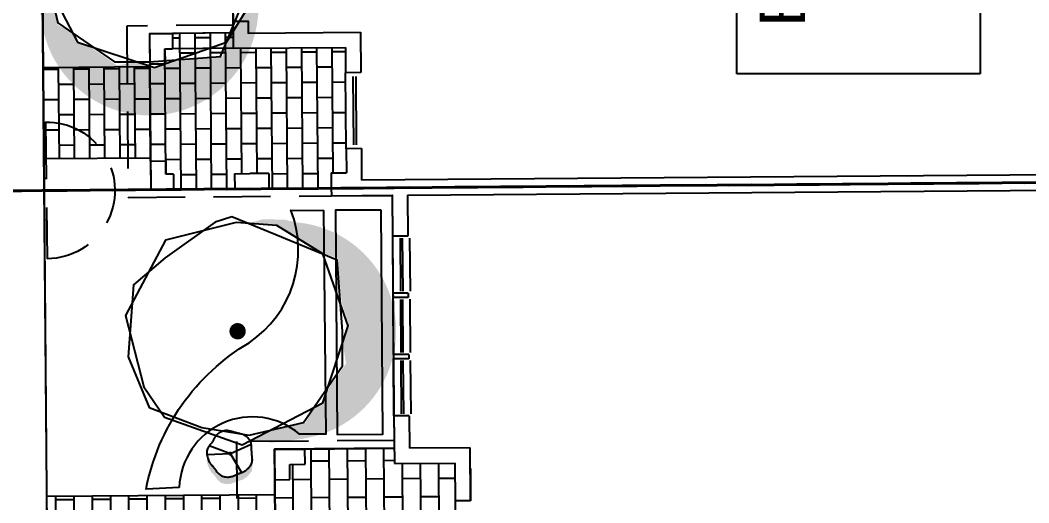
# Model space of a CAD drawing. Header units: feet. Extents: x 919634 to 928945, y 707022 to 708026.
# Drawn here: x 920855.36 to 920899.59, y 707363.18 to 707384.35 of the extents above; entities that cross this region are included whole.
import ezdxf

# ---------------------------------------------------------------- set-up
doc = ezdxf.new("R2010")
doc.units = ezdxf.units.FT
doc.header["$LTSCALE"] = 20
doc.header["$MEASUREMENT"] = 0
for name, pattern in [('HIDDEN2', [0.1875, 0.125, -0.0625]), ('Site Plan$0$HIDDEN2', [0.1875, 0.125, -0.0625]), ('Site Plan$0$PHANTOM2', [1.25, 0.625, -0.125, 0.125, -0.125, 0.125, -0.125])]:
    doc.linetypes.add(name, pattern=pattern)
for name, color, linetype in [('-u-site-utility clear zone', 252, 'HIDDEN2'), ('-u-site-xref', 7, 'Continuous'), ('LP-ANNO-LABL-SHRB', 2, 'Continuous'), ('Site Plan$0$-u-site-bldg ID', 7, 'Continuous'), ('Site Plan$0$-u-site-bldg_interior', 252, 'Continuous'), ('Site Plan$0$SP-BLDG-ROOF ABOVE', 4, 'Site Plan$0$HIDDEN2'), ('Site Plan$0$SP-LOT PAVERS', 254, 'Continuous'), ('x-Villa6-LP Block$0$L-002', 253, 'Continuous'), ('x-Villa6-LP Block$0$LK-SHRB-013M', 253, 'Continuous'), ('x-Villa6-LP Block$0$LK-SHRB-035M', 253, 'Continuous'), ('x-Villa6-LP Block$0$LK-SHRB-TRNK', 253, 'Continuous'), ('x-Villa6-LP Block$0$LK-TREE-025M', 253, 'Continuous'), ('x-Villa6-LP Block$0$LK-TREE-050M', 253, 'Continuous'), ('x-Villa6-LP Block$0$LK-TREE-TRNK', 253, 'Continuous'), ('x-Villa6-LP Block$0$LP-SHAR-BRDR-CONT', 253, 'Continuous'), ('x-Villa6-LP Block$0$LP-SHRB', 253, 'Continuous'), ('x-Villa6-LP Block$0$LP-TREE', 253, 'Continuous')]:
    doc.layers.add(name, color=color, linetype=linetype)
for name, color, linetype, lineweight in [('Site Plan$0$SP-LOT LINES', 252, 'Site Plan$0$PHANTOM2', 40), ('Site Plan$0$SP-SIDEWALK', 2, 'Continuous', 25), ('SP-BUILDING-FOOTPRINT', 1, 'Continuous', 25)]:
    doc.layers.add(name, color=color, linetype=linetype, lineweight=lineweight)
for name, color, linetype, plot in [('x-Villa6-LP Block$0$LK-SHRB-SHAD', 253, 'Continuous', False), ('x-Villa6-LP Block$0$LK-TREE-SHAD', 253, 'Continuous', False), ('x-Villa6-LP Block$0$LK-TREE-SHAD-SM30', 253, 'Continuous', False), ('x-Villa6-LP Block$0$LK-TREE-SHAD-SM40', 253, 'Continuous', False), ('x-Villa6-LP Block$0$LK-TREE-SHAD-SM50', 253, 'Continuous', False)]:
    doc.layers.add(name, color=color, linetype=linetype, plot=plot)
doc.layers.get('-u-site-xref').off()
doc.styles.add('Site Plan$0$ARIAL', font='arial.ttf')

# ---------------------------------------------------------------- blocks, each defined once
blk = doc.blocks.new('Site Plan')
at = {"layer": 'Site Plan$0$SP-LOT PAVERS'}
h = blk.add_hatch(dxfattribs=at)
h.set_pattern_fill('AR-B816', color=256, scale=0.0833333333333333, angle=-89.53966590304401)
h.set_pattern_definition([(270.4603340969559, (920855.6685341644, 707470.1973490601), (0.666645149879064, 0.005356172809490859), []), (0.4603340969559802, (920855.6685341644, 707470.1973490601), (0.6612889770695727, 0.6720013226885543), [0.6666666666666664, -0.6666666666666664])])
h.paths.add_polyline_path([(920861.073722185, 707378.3011087069), (920861.0747618304, 707378.1717113468), (920861.7414069803, 707378.177067519), (920861.7461154577, 707377.5910364776), (920862.0794380326, 707377.5937145643), (920862.0847904116, 707376.9275415841), (920864.7624411655, 707376.9490552188), (920864.7570887863, 707377.6152281987), (920866.2570403741, 707377.6272795285), (920866.2623965597, 707376.9606327759), (920869.0011961679, 707376.9836861342), (920868.9958482345, 707377.6492844563), (920869.6624934544, 707377.6546406455), (920869.6183050743, 707383.154460478), (920864.7017810054, 707383.1149585744), (920864.6963322574, 707383.7931259262), (920862.0298934564, 707383.760179428), (920862.0352496292, 707383.0935342783), (920861.7019270543, 707383.0908561919), (920861.7071906518, 707382.435733244), (920861.0405455019, 707382.4303770711), (920861.0415851473, 707382.3009797106), (920856.3750318447, 707382.2645528675), (920856.4071688824, 707378.2646818638)])
h = blk.add_hatch(dxfattribs=at)
h.set_pattern_fill('AR-B816', color=256, scale=0.09999999999999999, angle=-89.53966590304401)
h.set_pattern_definition([(270.4603340969559, (920857.9358611706, 707436.936588994), (0.7999741798548768, 0.00642740737138903), []), (0.4603340969559802, (920857.9358611706, 707436.936588994), (0.7935467724834878, 0.8064015872262653), [0.7999999999999999, -0.7999999999999999])])
h.paths.add_polyline_path([(920866.5580111161, 707359.5317252126), (920866.5626341568, 707358.9563279039), (920874.4790448609, 707359.0199324328), (920874.4315954243, 707364.9256300072), (920871.7650148249, 707364.9042053159), (920871.7596478038, 707365.572205374), (920867.8431188434, 707365.5393834001), (920867.8484750161, 707364.8727382503), (920867.1818298664, 707364.8673820775), (920867.1871745479, 707364.2021671811), (920866.5205408892, 707364.195380755), (920866.5258740792, 707363.5315961117), (920856.5262094502, 707363.4512536216), (920856.5583464868, 707359.4513827224)])
at = {"layer": 'Site Plan$0$-u-site-bldg_interior'}
for p, q in [((920864.6923287567, 707384.2914134857, -2.041946270755425e-05), (920864.6503139796, 707389.5206972295, -2.041946273388212e-05)), ((920864.6963322574, 707383.7931259262, -2.041946270504553e-05), (920862.0298934563, 707383.7601794285, -2.041946270498215e-05)), ((920870.2795940433, 707383.8264618006, -2.041946270499876e-05), (920870.2938693328, 707382.0497169427, -2.041946269605338e-05)), ((920861.0299257315, 707383.7521451692, -2.041946270498013e-05), (920862.0298934563, 707383.7601794285, -2.041946270498215e-05)), ((920861.0299257315, 707383.7521451692, -2.041946270498013e-05), (920861.0405455017, 707382.4303770715, -2.041946269832543e-05)), ((920862.0298934563, 707383.7601794285, -2.041946270498215e-05), (920862.0352496292, 707383.0935342785, -2.041946270162579e-05)), ((920861.7019270541, 707383.090856192, -2.041946270162512e-05), (920862.0352496292, 707383.0935342785, -2.041946270162579e-05)), ((920861.7019270541, 707383.090856192, -2.041946270162512e-05), (920861.7071906516, 707382.4357332443, -2.041946269832677e-05)), ((920864.7017810055, 707383.1149585743, -2.041946270163116e-05), (920862.0352496292, 707383.0935342785, -2.041946270162579e-05)), ((920869.6183050937, 707383.1544604781, -2.041946270164106e-05), (920869.6272241907, 707382.04436077, -2.041946269605204e-05)), ((920861.0405455017, 707382.4303770715, -2.041946269832543e-05), (920861.7071906516, 707382.4357332443, -2.041946269832677e-05)), ((920861.0405455017, 707382.4303770715, -2.041946269832543e-05), (920861.0747618304, 707378.1717113468, -2.041946267688434e-05)), ((920870.2938693423, 707382.0497169428, -2.041946269605338e-05), (920869.6272241923, 707382.04436077, -2.041946269605204e-05)), ((920869.6540050564, 707378.7111350206, -2.041946267927025e-05), (920869.6272241923, 707382.04436077, -2.041946269605204e-05)), ((920869.9859885881, 707378.8804743945, -2.041946268011002e-05), (920869.9618858105, 707381.880377569, -2.041946269521362e-05)), ((920870.1109845537, 707378.8814786769, -2.041946268011027e-05), (920870.0868817761, 707381.8813818514, -2.041946269521387e-05)), ((920870.3206502063, 707378.7164911934, -2.04194626792716e-05), (920869.6540050564, 707378.7111350206, -2.041946267927025e-05)), ((920869.6540050549, 707378.7111350206, -2.041946267927025e-05), (920869.6624934542, 707377.6546406457, -2.041946267395113e-05)), ((920870.3206502063, 707378.7164911934, -2.04194626792716e-05), (920870.3318167377, 707377.3266715979, -2.041946267227428e-05)), ((920861.0747618304, 707378.1717113468, -2.041946267688434e-05), (920861.7414069803, 707378.1770675196, -2.041946267688568e-05)), ((920861.0747618304, 707378.1717113468, -2.041946267688434e-05), (920861.0848264805, 707376.9190351553, -2.041946267057749e-05)), ((920861.7414069803, 707378.1770675196, -2.041946267688568e-05), (920861.7461154575, 707377.5910364779, -2.041946267393519e-05)), ((920862.0794380326, 707377.5937145643, -2.041946267393586e-05), (920861.7461154575, 707377.5910364779, -2.041946267393519e-05)), ((920862.0794380326, 707377.5937145643, -2.041946267393586e-05), (920862.0847942054, 707376.9270694145, -2.04194626705795e-05)), ((920864.7570887861, 707377.6152281989, -2.041946267394125e-05), (920865.4237339359, 707377.6205843717, -2.041946267394259e-05)), ((920864.7570887861, 707377.6152281989, -2.041946267394125e-05), (920864.7624449589, 707376.9485830491, -2.041946267058489e-05)), ((920866.2570403734, 707377.6272795878, -2.041946267394427e-05), (920865.4237339359, 707377.6205843717, -2.041946267394259e-05)), ((920866.2570403734, 707377.6272795878, -2.041946267394427e-05), (920866.2623965462, 707376.960634438, -2.041946267058791e-05)), ((920868.9958482342, 707377.6492844565, -2.041946267394978e-05), (920869.6624934621, 707377.6546406457, -2.041946267395113e-05)), ((920868.9958482342, 707377.6492844565, -2.041946267394978e-05), (920869.001204591, 707376.9826377798, -2.041946267059342e-05)), ((920908.7472436406, 707377.6353210572, -2.041946267235162e-05), (920870.3318167579, 707377.3266715981, -2.041946267227428e-05)), ((920862.0847942054, 707376.9270694145, -2.04194626705795e-05), (920861.0848264805, 707376.9190351553, -2.041946267057749e-05)), ((920864.7624449589, 707376.9485830491, -2.041946267058489e-05), (920862.0847942054, 707376.9270694145, -2.04194626705795e-05)), ((920866.2623965462, 707376.960634438, -2.041946267058791e-05), (920864.7624449589, 707376.9485830491, -2.041946267058489e-05)), ((920869.001204591, 707376.9826377798, -2.041946267059342e-05), (920866.2623965595, 707376.9606327759, -2.041946267058791e-05)), ((920869.001204599, 707376.9826367786, -2.041946267059342e-05), (920869.0039006809, 707376.6470744404, -2.041946266890396e-05)), ((920872.3371708804, 707376.6699602926, -2.041946266889106e-05), (920910.7525797372, 707376.978609607, -2.04194626689684e-05)), ((920869.0039006729, 707376.6470754414, -2.041946266890396e-05), (920871.6705257033, 707376.6646041196, -2.041946266888972e-05)), ((920871.6705257033, 707376.6646041196, -2.041946266888972e-05), (920871.6849256755, 707374.8723408844, -2.041946265986621e-05)), ((920872.3371708804, 707376.6699602926, -2.041946266889106e-05), (920872.3515708254, 707374.8776970572, -2.041946265986756e-05)), ((920872.3515708254, 707374.8776970572, -2.041946265986756e-05), (920871.6849256755, 707374.8723408844, -2.041946265986621e-05)), ((920871.6849256755, 707374.8723408844, -2.041946265986621e-05), (920871.7050113236, 707372.3724215723, -2.041946264727988e-05)), ((920872.0224821905, 707374.7917169655, -2.041946265944735e-05), (920872.0412287953, 707372.4584589408, -2.04194626477001e-05)), ((920872.115057853, 707374.7924607664, -2.041946265944753e-05), (920872.133804458, 707372.4592027417, -2.041946264770028e-05)), ((920872.4355709908, 707374.7950359351, -2.041946265944818e-05), (920872.4543175956, 707372.4617779105, -2.041946264770093e-05)), ((920872.3716564444, 707372.3777777449, -2.041946264728122e-05), (920871.7050113236, 707372.3724215723, -2.041946264727988e-05)), ((920871.7050113236, 707372.3724215723, -2.041946264727988e-05), (920871.7065177471, 707372.184927624, -2.04194626463359e-05)), ((920872.3716564444, 707372.3777777449, -2.041946264728122e-05), (920872.3731628681, 707372.1902837965, -2.041946264633724e-05)), ((920872.3731628681, 707372.1902837965, -2.041946264633724e-05), (920871.7065177471, 707372.184927624, -2.04194626463359e-05)), ((920871.7266033952, 707369.6850083119, -2.041946263374956e-05), (920871.7065177471, 707372.184927624, -2.04194626463359e-05)), ((920872.0628208669, 707369.7710456804, -2.041946263416979e-05), (920872.0440742621, 707372.104303705, -2.041946264591703e-05)), ((920872.1553965296, 707369.7717894813, -2.041946263416997e-05), (920872.1366499247, 707372.1050475059, -2.041946264591722e-05)), ((920872.4759096672, 707369.77436465, -2.041946263417062e-05), (920872.4571630624, 707372.1076226747, -2.041946264591787e-05)), ((920872.3932485451, 707369.6903644847, -2.04194626337509e-05), (920871.7266033952, 707369.6850083119, -2.041946263374956e-05)), ((920871.7266033952, 707369.6850083119, -2.041946263374956e-05), (920871.7281098189, 707369.4975143635, -2.041946263280558e-05)), ((920872.3932485161, 707369.6903644844, -2.04194626337509e-05), (920872.3947549397, 707369.5028705361, -2.041946263280693e-05)), ((920872.3947549397, 707369.5028705361, -2.041946263280693e-05), (920871.7281098189, 707369.4975143635, -2.041946263280558e-05)), ((920871.7481954668, 707366.9975950514, -2.041946262021925e-05), (920871.7281098189, 707369.4975143635, -2.041946263280558e-05)), ((920872.0844129386, 707367.0836324199, -2.041946262063947e-05), (920872.0656663338, 707369.4168904446, -2.041946263238672e-05)), ((920872.1769886012, 707367.0843762208, -2.041946262063966e-05), (920872.1582419963, 707369.4176342455, -2.041946263238691e-05)), ((920872.4975017388, 707367.0869513896, -2.04194626206403e-05), (920872.478755134, 707369.4202094142, -2.041946263238755e-05)), ((920872.4148406168, 707367.0029512242, -2.041946262022059e-05), (920871.7481954668, 707366.9975950514, -2.041946262021925e-05)), ((920871.7481954668, 707366.9975950514, -2.041946262021925e-05), (920871.7650148713, 707364.9042053161, -2.041946260967966e-05)), ((920872.4148406168, 707367.0029512242, -2.041946262022059e-05), (920872.426303792, 707365.5762070845, -2.041946261303736e-05)), ((920866.5098285438, 707365.5286710544, -2.041946261302545e-05), (920867.8431188435, 707365.5393834001, -2.041946261302814e-05)), ((920866.5205408894, 707364.1953807547, -2.041946260631274e-05), (920866.5098285438, 707365.5286710544, -2.041946261302545e-05)), ((920867.8431188435, 707365.5393834001, -2.041946261302814e-05), (920871.7596586486, 707365.5708509117, -2.041946261303602e-05)), ((920867.8484750163, 707364.8727382502, -2.041946260967178e-05), (920867.8431188435, 707365.5393834001, -2.041946261302814e-05)), ((920875.0928843981, 707365.5976317758, -2.041946261304273e-05), (920872.426303792, 707365.5762070845, -2.041946261303736e-05)), ((920875.11160802, 707363.2672342584, -2.041946260130988e-05), (920875.0928843981, 707365.5976317758, -2.041946261304273e-05)), ((920867.1818298665, 707364.8673820774, -2.041946260967044e-05), (920867.8484750163, 707364.8727382502, -2.041946260967178e-05)), ((920867.1871860393, 707364.2007369275, -2.041946260631408e-05), (920867.1818298665, 707364.8673820774, -2.041946260967044e-05)), ((920871.765014825, 707364.9042053157, -2.041946260967966e-05), (920874.4315954244, 707364.925630007, -2.041946260968503e-05)), ((920874.4449628701, 707363.2618780856, -2.041946260130854e-05), (920874.4315954244, 707364.925630007, -2.041946260968503e-05)), ((920875.1002255054, 707364.6839357768, -2.041946260844255e-05), (920875.11160802, 707363.2672342584, -2.041946260130988e-05)), ((920866.5205408894, 707364.1953807547, -2.041946260631274e-05), (920867.1871860393, 707364.2007369275, -2.041946260631408e-05)), ((920866.5205408894, 707364.1953807547, -2.041946260631274e-05), (920866.5626341566, 707358.956327904, -2.041946257993569e-05)), ((920875.11160802, 707363.2672342584, -2.041946260130988e-05), (920874.4449628701, 707363.2618780856, -2.041946260130854e-05)), ((920874.4717437342, 707359.9286523361, -2.041946258452676e-05), (920874.4449628701, 707363.2618780856, -2.041946260130854e-05))]:
    blk.add_line(p, q, dxfattribs=at)
for points, elevation in [([(920864.6963322574, 707383.7931259262), (920864.6922361813, 707384.3029356876), (920865.3548616503, 707384.3082595642), (920865.3590503016, 707383.7869276009), (920870.2795940293, 707383.8264618006)], -2.041946270499876e-05), ([(920864.6928715897, 707384.223850885), (920864.7017810055, 707383.1149585743), (920869.6183050742, 707383.154460478)], -2.041946270164106e-05)]:
    blk.add_lwpolyline(points, dxfattribs=dict(at, elevation=elevation))
at = {"layer": 'Site Plan$0$SP-BLDG-ROOF ABOVE'}
for points, elevation in [([(920864.6936191123, 707384.1308120025), (920860.0271522863, 707384.0933191882), (920860.0875548462, 707376.5754374753), (920869.0039006729, 707376.6470754414)], -2.041946266890396e-05), ([(920871.7568529282, 707365.92005919), (920864.8404076175, 707365.864488882), (920864.9376038712, 707353.7671549387)], -2.041946255387383e-05)]:
    blk.add_lwpolyline(points, dxfattribs=dict(at, elevation=elevation))
at = {"layer": 'Site Plan$0$SP-LOT LINES', "ltscale": 0.4}
for p, q in [((920833.41825745, 707376.6906092629, -1.978395233539381e-05), (920923.4161477512, 707377.4136989801, -1.937575433532073e-05)), ((920923.4161671387, 707377.4136979263, -1.937575433532072e-05), (920833.4182768376, 707376.690608209, -1.97839523353938e-05))]:
    blk.add_line(p, q, dxfattribs=at)
at = {"layer": 'Site Plan$0$SP-SIDEWALK'}
for p, q in [((920856.7803430827, 707332.1863924303), (920855.646362486, 707469.5548755)), ((920861.0420422581, 707382.300983279, -2.041946269767395e-05), (920856.3793289091, 707382.2645862233, -2.041946269766993e-05)), ((920861.0732650739, 707378.3011051388, -2.041946267753581e-05), (920856.4105517254, 707378.2647080835, -2.041946267753179e-05)), ((920866.5258740792, 707363.5315961117, -2.041946260297078e-05), (920856.5253910833, 707363.4512470467, -2.041946260295065e-05))]:
    blk.add_line(p, q, dxfattribs=at)
at = {"layer": 'Site Plan$0$SP-SIDEWALK', "elevation": -2.041946305651824e-05}
blk.add_lwpolyline([(920856.7148020867, 707339.8765919324), (920855.8015746181, 707453.5395905616)], dxfattribs=at)
at = {"layer": 'Site Plan$0$-u-site-bldg ID', "insert": (920887.7816895914, 707396.9436008995), "char_height": 2, "width": 27.88032614358599, "attachment_point": 2, "rotation": 90, "style": 'Site Plan$0$ARIAL', "bg_fill": 19, "box_fill_scale": 1.5, "bg_fill_color": 256, "bg_fill_transparency": 0}
blk.add_mtext("BLDG. 16 (6-UNITS)\\PVILLA\\PF.F. 14.50' N.A.V.D.", dxfattribs=at)
blk = doc.blocks.new('x-Villa6-LP Block$0$TREE-SIMP-007')
at = {"layer": 'x-Villa6-LP Block$0$LK-TREE-SHAD'}
blk.add_hatch(color=256, dxfattribs=at).paths.add_polyline_path([(0.04464626990468901, 0.4933402276700676), (0.118561608062322, 0.5128946276079205), (0.2185647204215968, 0.5107219136258578), (0.3620474371299451, 0.4759585417142773), (0.4816163718603264, 0.41077721549496), (0.5968373469838184, 0.2934508262281241), (0.6685787094780835, 0.09573413876823622), (0.6707526934215764, -0.07591002234803312), (0.6294470564557457, -0.2193089379584805), (0.5555317182981128, -0.3344626184234016), (0.4359627835677315, -0.4300618937703149), (0.3011759860731615, -0.4952432199896393), (0.1533453014777422, -0.5126249059454295), (0.06203811661239911, -0.4995886427736238), (0.1533453014777422, -0.4561344252940742), (0.3098719052869399, -0.4213710533824937), (0.3490035583092777, -0.3474988815952074), (0.3903091869949833, -0.3388080360272383), (0.4185709368600214, -0.2627631554380301), (0.4968342429046686, -0.1519549029372413), (0.4816163718603264, -0.05418291360825833), (0.5142260813322537, 0.019689258179028), (0.4794423961969585, 0.1239793790939174), (0.4598765655457271, 0.3325596261038299), (0.3924831709385046, 0.3564594436455195), (0.1837810270061482, 0.4868220960841683)])
at = {"layer": 'x-Villa6-LP Block$0$LK-TREE-SHAD-SM30'}
h = blk.add_hatch(color=256, dxfattribs=at)
edge = h.paths.add_edge_path()
edge.add_arc((0.2278096112222272, 2.131628207280301e-14), 0.4999999999999998, 268.9557401733575, 451.0442598266425)
edge.add_arc((0.2095848480200289, 2.131628207280301e-14), 0.4999999999999998, -88.95574017335753, 88.95574017335753, ccw=False)
at = {"layer": 'x-Villa6-LP Block$0$LK-TREE-SHAD-SM40'}
h = blk.add_hatch(color=256, dxfattribs=at)
edge = h.paths.add_edge_path()
edge.add_arc((0.2095848480200289, 2.131628207280301e-14), 0.4999999999999998, 271.0442598266425, 448.9557401733575)
edge.add_arc((0.2095848480200289, 2.842170943040401e-14), 0.4999999999999953, 88.95574017335763, 91.3924069492444)
edge.add_arc((0.185285154257798, 2.131628207280301e-14), 0.4999999999999998, -88.60759305075572, 88.60759305075572, ccw=False)
edge.add_arc((0.2095848480200289, 2.131628207280301e-14), 0.499999999999998, 268.6075930507556, 271.0442598266424)
at = {"layer": 'x-Villa6-LP Block$0$LK-TREE-SHAD-SM50'}
h = blk.add_hatch(color=256, dxfattribs=at)
edge = h.paths.add_edge_path()
edge.add_arc((0.185285154257798, 2.131628207280301e-14), 0.4999999999999998, 271.3924069492443, 448.6075930507557)
edge.add_arc((0.185285154257798, 2.131628207280301e-14), 0.499999999999998, 88.60759305075557, 95.22189701548905)
edge.add_arc((0.1590897602023347, -0.001406959955225773), 0.4997050858628154, -86.06592945530508, 92.2147573101438, ccw=False)
edge.add_arc((0.1852851542577696, 4.263256414560601e-14), 0.5000000000000203, 270.9269308393521, 271.3924069492468)
at = {"layer": 'x-Villa6-LP Block$0$LK-TREE-025M'}
blk.add_lwpolyline([(-0.0995639653173157, 0.5008954739388543), (-0.3296293215514368, 0.3388508305590534), (-0.4764329265077549, 0.2162224539657984), (-0.5027261094850246, -0.114436205212634), (-0.408508870483189, -0.3465542038794212), (-0.1674880213418817, -0.4407152817027296), (0.04943073822045108, -0.4779417523040692), (0.2992159765043425, -0.4210071483094566), (0.481077158763668, -0.1626116406032168), (0.481077158763668, -0.00275679018125885), (0.4591661729492955, 0.3235222830814806), (0.1787055545252656, 0.4417710769863987), (-0.02287551496701212, 0.524983190020464)], close=True, dxfattribs=at)
at = {"layer": 'x-Villa6-LP Block$0$LK-TREE-050M'}
blk.add_lwpolyline([(-0.003155627734059863, 0.4987056809810113), (-0.3274382229700166, 0.4198731506352757), (-0.5136816023922108, 0.07607573693711345), (-0.43261095487901, -0.2523931292834689), (-0.3383937158772028, -0.3925398463121539), (0.0165642594988924, -0.5217376017789519), (0.3890510183432809, -0.3312256564018483), (0.5073703417409092, 0.02133092590035091), (0.3934332155061497, 0.3519895850787833), (0.1830877516881344, 0.4833771335034314)], close=True, dxfattribs=at)
at = {"layer": 'x-Villa6-LP Block$0$LK-TREE-TRNK', "const_width": 0.03749999999999999}
blk.add_lwpolyline([(-0.01874999999998295, 2.131628207280301e-14, 1), (0.01875000000001137, 2.131628207280301e-14, 1)], format="xyb", close=True, dxfattribs=at)
blk = doc.blocks.new('x-Villa6-LP Block$0$SHRUB-LRG-121')
at = {"layer": 'x-Villa6-LP Block$0$LK-SHRB-SHAD'}
blk.add_hatch(color=256, dxfattribs=at).paths.add_polyline_path([(0.2065465789053249, 0.499285902393737), (0.2951794070149774, 0.5079279536462238), (0.411915319333076, 0.4906438459901814), (0.5243276808678559, 0.397741762831771), (0.5999898483938679, 0.2918765950680324), (0.6432253726944523, 0.1579247517193387), (0.6994315575786629, -0.001953250537884088), (0.703755108361996, -0.1099789298269798), (0.6778137954283778, -0.2158440975907219), (0.6107987294690176, -0.2914620730930899), (0.4746068345091103, -0.3930062126550524), (0.4097535480582408, -0.4578216202285113), (0.2908558562316514, -0.5161554880748369), (0.1676346053880735, -0.5464026751851456), (0.08764888707872842, -0.5420816469833696), (0.06386934541994549, -0.5312790790544568), (0.1525021735295979, -0.5075134316712848), (0.2389732221307597, -0.4578216202285113), (0.3146353896567717, -0.3908456959786335), (0.4184006496248998, -0.3173882371526879), (0.5027099187175637, -0.222325637317855), (0.5394601209599799, -0.1359050938865778), (0.5394601209599799, -0.008434790265017256), (0.5048716982260544, 0.1017514005494355), (0.4637979534339678, 0.1838509157789332), (0.431371310208533, 0.276753004088409), (0.3665180237576635, 0.3847786833775082), (0.2886940767231607, 0.4560756306780966), (0.2411350016392504, 0.4841623062630482)])
at = {"layer": 'x-Villa6-LP Block$0$LK-SHRB-013M'}
for p, q in [((-0.2098530739028206, 0.4809741930429254), (0.002837181159428326, 0.004674438082567178)), ((0.02411054094827492, 0.011761417733549), (0.4392924265207689, 0.2544689060083254)), ((0.002837181159428326, 0.004674438082567178), (-0.1833047622509838, -0.4896424062422291))]:
    blk.add_line(p, q, dxfattribs=at)
at = {"layer": 'x-Villa6-LP Block$0$LK-SHRB-035M'}
blk.add_line((0.002837181159428326, -0.00418428843384433), (0.02518236886833591, -0.5396977819131603), dxfattribs=at)
blk.add_lwpolyline([(0.3657733124828653, -0.35104675494226), (0.3815805365216605, -0.3398224485478138), (0.3984144767265718, -0.327644928642151), (0.4158459435518083, -0.3143925663024838), (0.4334457474515645, -0.2999437326060139), (0.4507846988800637, -0.2841767986299537), (0.4674336082915005, -0.2669701354515119), (0.4829632861400981, -0.2482021141479045), (0.4969445428800441, -0.2277511057963295), (0.5090221857100872, -0.2055785103113124), (0.5191370088070641, -0.181977842956595), (0.5273038030923587, -0.157325647833229), (0.5335373594873332, -0.1319984690422693), (0.5378524689133641, -0.1063728506847603), (0.5402639222918211, -0.08082533686176063), (0.5407865105440806, -0.05573247167431816), (0.5394350245915192, -0.03147079922348794), (0.536275354923454, -0.008348851016915404), (0.5315777903010783, 0.01359689181135337), (0.5256637190535045, 0.03439796072068546), (0.5188545295098805, 0.05408588717044083), (0.511471609999326, 0.07269220261998655), (0.5038363488509816, 0.09024843852867548), (0.4962701343939813, 0.1067861263558783), (0.4890943549574445, 0.1223367975609513), (0.4825563381064555, 0.1369648516656667), (0.4766071683498154, 0.1508661604414172), (0.4711238694322759, 0.1642694637220075), (0.4659834650985957, 0.1774035013412316), (0.4610629790935121, 0.190497013132898), (0.456239435161784, 0.2037787389308043), (0.4513898570481558, 0.2174774185687482), (0.4463912684973721, 0.2318217918805381), (0.441103597414795, 0.2469884512149925), (0.4353183883481648, 0.2629453989810351), (0.4288100900058325, 0.2796084901026141), (0.4213531510961417, 0.2968935795036778), (0.4127220203274362, 0.3147165221081671), (0.4026911464080811, 0.3329931728400304), (0.391034978046406, 0.3516393866232121), (0.3775279639507758, 0.3705710183816642), (0.3620217693270575, 0.3896513068901406), (0.3446769253713242, 0.4085330263266691), (0.3257311797771578, 0.4268163347200868), (0.3054222802381474, 0.4441013900992274), (0.2839879744478893, 0.4599883504929316), (0.2616660100999724, 0.4740773739300366), (0.238694134887993, 0.4859686184393794), (0.2153100965055472, 0.4952622420497939), (0.1917475925335239, 0.5016977528998616), (0.1682241201020815, 0.505572059567136), (0.1449531262286641, 0.5073214207389043), (0.1221480579307368, 0.5073820951024572), (0.1000223622257579, 0.5061903413450857), (0.07878948613117842, 0.5041824181540839), (0.05866287666444947, 0.5017945842167428), (0.03985598084303632, 0.4994630982203496), (0.02248366055935236, 0.497542796593585), (0.006266437205681541, 0.4960628267306575), (-0.009173752950729863, 0.4949709137671725), (-0.02421497364264269, 0.4942147828387213), (-0.03923528860280356, 0.4937421590809024), (-0.05461276156398043, 0.4935007676293139), (-0.0707254562589128, 0.493438333619558), (-0.08795143642037573, 0.4935025821872294), (-0.1065660895111904, 0.4936041247113003), (-0.1264340979145473, 0.4935051175442382), (-0.1473174677437044, 0.4929306032818879), (-0.1689782051119195, 0.491605624520087), (-0.1911783161324578, 0.4892552238546806), (-0.2136798069185772, 0.4856044438815097), (-0.2362446835835428, 0.4803783271964157), (-0.2586349522406195, 0.4733019163952399), (-0.28062070960695, 0.4641738346543072), (-0.3020044148152365, 0.4530870274718488), (-0.3225966176020663, 0.4402080209265833), (-0.3422078677040261, 0.4257033410972291), (-0.3606487148577031, 0.4097395140625011), (-0.3777297087996843, 0.3924830659011107), (-0.3932613992665566, 0.37410052269178), (-0.4070543359949141, 0.3547584105132238), (-0.4189846554291066, 0.3346415083351673), (-0.4291908408445835, 0.3140076066914048), (-0.4378769622245784, 0.293132749006741), (-0.4452470895522964, 0.2722929787059769), (-0.451505292810964, 0.2517643392139171), (-0.4568556419838004, 0.2318228739553625), (-0.461502207054032, 0.2127446263551214), (-0.4656490580048782, 0.1948056398379947), (-0.4694891977182891, 0.1781690378778826), (-0.4731713606711594, 0.1625462641450675), (-0.4768332142391358, 0.1475358423589199), (-0.4806124257978439, 0.1327362962388214), (-0.4846466627229091, 0.1177461495041427), (-0.4890735923899712, 0.1021639258742653), (-0.4940308821746626, 0.08558814906856327), (-0.4996561994526161, 0.06761734280640752), (-0.5059803350152947, 0.04795023198010284), (-0.5126065733175551, 0.02668634617363708), (-0.519031322230056, 0.00402541614392149), (-0.5247509896234988, -0.01983282735213265), (-0.5292619833685421, -0.04468865355761409), (-0.5320607113358804, -0.070342331715608), (-0.5326435813961865, -0.09659413106920312), (-0.5305070014201405, -0.1232443208614882), (-0.5253009075472193, -0.1500657602906834), (-0.517289348992108, -0.1767216683755279), (-0.5068899032382888, -0.2028478540898924), (-0.4945201477692436, -0.2280801264076509), (-0.4805976600684474, -0.2520542943026705), (-0.4655400176193822, -0.2744061667488253), (-0.4497647979055373, -0.2947715527199861), (-0.4336895784103874, -0.3127862611900234), (-0.417675376585116, -0.328206366086075), (-0.4018569697517407, -0.3412690011483335), (-0.3863125751999661, -0.352331565070255), (-0.3711204102195111, -0.3617514565453028), (-0.3563586921000876, -0.3698860742669261), (-0.3421056381314074, -0.3770928169285881), (-0.3284394656031822, -0.383729083223745), (-0.3154383918051309, -0.3901522718458565), (-0.3031309360368155, -0.3966813471353809), (-0.291346825637234, -0.4034815360208093), (-0.2798660899552345, -0.4106796310776275), (-0.2684687583396652, -0.4184024248813252), (-0.2569348601393813, -0.4267767100073954), (-0.2450444247032308, -0.4359292790313241), (-0.232577481380055, -0.4459869245286043), (-0.219314059518716, -0.4570764390747222), (-0.2050514160916777, -0.4692157957703103), (-0.1896557185658807, -0.4819876898165489), (-0.1730103620318957, -0.4948659969397617), (-0.1549987415802647, -0.5073245928662686), (-0.1355042523015726, -0.5188373533223931), (-0.1144102892863614, -0.5288781540344552), (-0.09160024762520891, -0.5369208707287783), (-0.06695752240866426, -0.5424393791316859), (-0.04048119930575922, -0.5450505099464706), (-0.01263312629937019, -0.5449429137843325), (0.01600915804914393, -0.5424481962334475), (0.04486811517845268, -0.5378979628819813), (0.07336620652719716, -0.5316238193181171), (0.1009258935340398, -0.5239573711300203), (0.1269696376376288, -0.5152302239058635), (0.1509199002766195, -0.5057739832338264), (0.1723440149706832, -0.4958832636724217), (0.1913888035635622, -0.4857047156615764), (0.208345959980015, -0.4753479986115536), (0.2235071781447999, -0.464922771932617), (0.2371641519826824, -0.4545386950350405), (0.2496085754184136, -0.4443054273290805), (0.2611321423767592, -0.4343326282250146), (0.2720265467824774, -0.4247299571331027), (0.282572228871615, -0.4155614766450064), (0.2930046141253513, -0.4067088620779806), (0.3035478743361608, -0.3980081919306642), (0.3144261812965183, -0.3892955447016995), (0.3258637067988985, -0.3804069988897325), (0.338084622635769, -0.3711786329934093), (0.3513131005996044, -0.3614465255113686)], close=True, dxfattribs=at)
at = {"layer": 'x-Villa6-LP Block$0$LK-SHRB-TRNK', "const_width": 0.046875}
blk.add_lwpolyline([(-0.0234375, 0, 1), (0.0234375, 0, 1)], format="xyb", close=True, dxfattribs=at)
blk = doc.blocks.new('x-Villa6-LP Block', base_point=(60.56777102686465, 154.948772139498, 6.35512269888012e-07))
at = {"layer": 'x-Villa6-LP Block$0$L-002', "elevation": -3.44679693502356e-07}
blk.add_lwpolyline([(150.2990845170571, 160.8355388892815), (150.3648759686621, 159.382855727803, -0.21549274950812), (143.9699345617555, 163.9518036087975, 0.3479140027966306), (138.1710994557943, 165.8253530065995), (138.1885650857585, 167.2574366884073), (148.0004580937093, 167.274668837199), (147.9973317681579, 166.1307131830836, 0.6261288940908323)], format="xyb", close=True, dxfattribs=at)
at = {"layer": 'x-Villa6-LP Block$0$LP-SHAR-BRDR-CONT'}
blk.add_lwpolyline([(138.1925041772192, 169.7801286516478), (138.1832863109885, 167.7802731234115), (148.0214604347711, 167.7808386221295), (148.0213159687119, 169.7808386168908)], close=True, dxfattribs=at)
at = {"layer": 'x-Villa6-LP Block$0$LP-SHRB', "xscale": 1.896938157072053, "yscale": 1.896938157072053, "zscale": 3.319641774876093}
blk.add_blockref('x-Villa6-LP Block$0$SHRUB-LRG-121', (148.8278217568295, 163.0874641626142), dxfattribs=at)
at = {"layer": 'x-Villa6-LP Block$0$LP-TREE', "xscale": 9.553646090099175, "yscale": 9.553646090099175, "zscale": 9.733612224634927, "rotation": 90}
blk.add_blockref('x-Villa6-LP Block$0$TREE-SIMP-007', (143.4628138049738, 163.4453269480728, 1.678108508939954e-07), dxfattribs=at)
at = {"layer": 'x-Villa6-LP Block$0$LP-TREE', "xscale": 9.553646090099177, "yscale": 9.553646090099177, "zscale": 9.553646090099177}
blk.add_blockref('x-Villa6-LP Block$0$TREE-SIMP-007', (127.0172877005534, 159.6897557991324), dxfattribs=at)
blk = doc.blocks.new('A$C2b7dc3a7')
at = {"layer": '-u-site-utility clear zone'}
blk.add_lwpolyline([(-3, 5.684341886080801e-14), (2.999990343749232, 0.007611662847921252)], dxfattribs=at)
blk.add_arc((0, 5.684341886080801e-14), 3, 179.8546277919402, 0.1453722080597722, dxfattribs=at)

msp = doc.modelspace()

# ---------------------------------------------------------------- block references
at = {"layer": '-u-site-xref'}
msp.add_blockref('Site Plan', (0, 0), dxfattribs=at)

# ---------------------------------------------------------------- next in the draw order: linework, layer by layer
at = {"layer": 'SP-BUILDING-FOOTPRINT', "elevation": -1.943927109323457e-05}
msp.add_lwpolyline([(920864.6429556643, 707390.4365349605), (920864.6963322574, 707383.7931259262), (920861.0299257315, 707383.7521451692), (920861.0848264805, 707376.9190351553), (920869.0012010672, 707376.9830763479), (920869.0034097424, 707376.6470722144), (920871.6704943944, 707376.6685009554), (920871.7596586486, 707365.5708509117), (920866.5098285438, 707365.5286710544), (920866.5626341566, 707358.956327904), (920865.2293308941, 707358.9456153907), (920865.2709334128, 707353.767591913), (920864.9376218768, 707353.7649139153), (920864.9909707283, 707347.1215060714), (920861.3245642026, 707347.0805253144), (920861.3794649516, 707340.2474153006), (920869.2958250565, 707340.3132588791), (920869.2985391457, 707339.975455059), (920909.7138756982, 707340.3024137411), (920909.5665729662, 707358.6351547508), (920911.5665051767, 707358.6512241145), (920911.413804969, 707377.6567447492), (920909.4138886735, 707377.6406772558), (920909.1006018732, 707416.6332813777)], dxfattribs=at)

# ---------------------------------------------------------------- next in the draw order: block references
at = {"layer": '-u-site-xref', "rotation": 270.4271428698243}
msp.add_blockref('x-Villa6-LP Block', (920855.7764745061, 707453.5358676594), dxfattribs=at)
at = {"layer": 'LP-ANNO-LABL-SHRB', "xscale": -1, "rotation": 90.85428574067632}
msp.add_blockref('A$C2b7dc3a7', (920856.5075580002, 707376.8826656339, 2.098161625365971e-06), dxfattribs=at)

doc.saveas('drawing.dxf')
